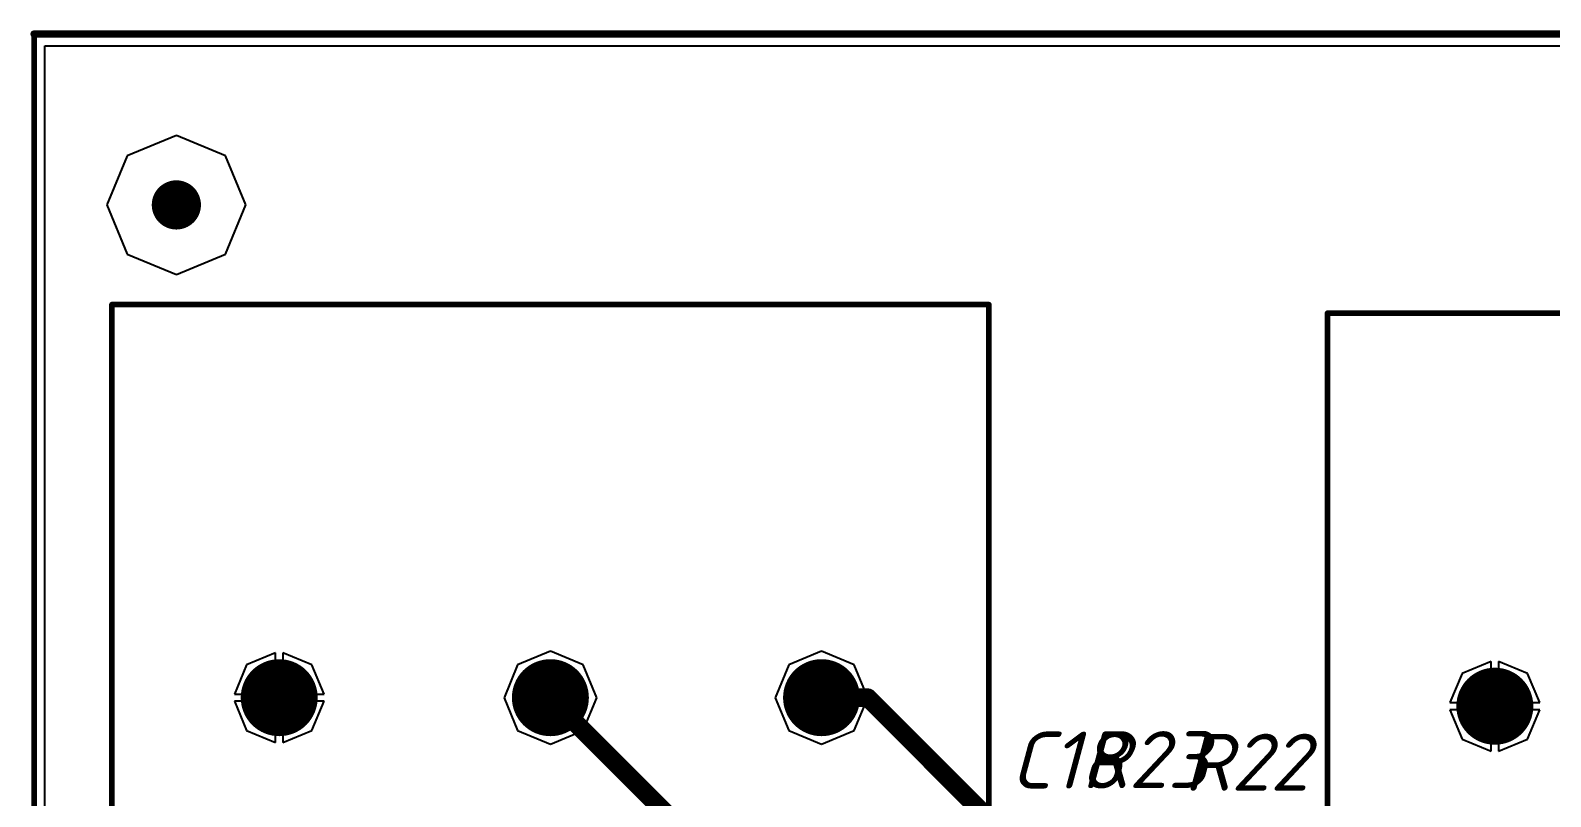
# Model space of a CAD drawing. Header units: millimetres. Extents: x -963 to 6553, y -1367 to 496.
# Drawn here: x -134.3 to -80.9, y 240.6 to 267.5 of the extents above; entities that cross this region are included whole.
import ezdxf

# ---------------------------------------------------------------- set-up
doc = ezdxf.new("R2010")
doc.units = ezdxf.units.MM
doc.header["$LTSCALE"] = 0.5
doc.layers.get('0').update_dxf_attribs({"lineweight": 60})
for name, color, linetype in [('BottomLayer', 5, 'Continuous'), ('MultiLayer', 9, 'Continuous'), ('TopLayer', 1, 'Continuous'), ('TopOverlay', 2, 'Continuous')]:
    doc.layers.add(name, color=color, linetype=linetype)
doc.layers.add('BottomSolder', color=6, linetype='Continuous', plot=False)
doc.styles.get("Standard").update_dxf_attribs({"font": 'isocpeui.ttf', "width": 0.9})

# ---------------------------------------------------------------- blocks, each defined once
blk = doc.blocks.new('C_________63')
at = {"layer": 'BottomLayer', "const_width": 1.25}
for points in [[(-10.15, 4.6, 1), (-8.9, 4.6, 1)], [(-0.625, 4.6, 1), (0.625, 4.6, 1)], [(8.9, 4.6, 1), (10.15, 4.6, 1)]]:
    blk.add_lwpolyline(points, format="xyb", close=True, dxfattribs=at)
at = {"layer": 'BottomSolder', "const_width": 1.352}
for points in [[(-10.201, 4.6, 1), (-8.849, 4.6, 1)], [(-0.676, 4.6, 1), (0.676, 4.6, 1)], [(8.849, 4.6, 1), (10.201, 4.6, 1)]]:
    blk.add_lwpolyline(points, format="xyb", close=True, dxfattribs=at)
at = {"layer": 'MultiLayer', "const_width": 1.25}
for points in [[(-10.15, 4.6, 1), (-8.9, 4.6, 1)], [(-0.625, 4.6, 1), (0.625, 4.6, 1)], [(8.9, 4.6, 1), (10.15, 4.6, 1)]]:
    blk.add_lwpolyline(points, format="xyb", close=True, dxfattribs=at)
at = {"layer": 'TopLayer', "const_width": 1.25}
for points in [[(-10.15, 4.6, 1), (-8.9, 4.6, 1)], [(-0.625, 4.6, 1), (0.625, 4.6, 1)], [(8.9, 4.6, 1), (10.15, 4.6, 1)]]:
    blk.add_lwpolyline(points, format="xyb", close=True, dxfattribs=at)
at = {"layer": 'TopOverlay', "const_width": 0.2}
for points in [[(15.4, 9.2), (-15.4, 9.2)], [(-15.4, 9.2), (-15.4, -9.2)], [(15.4, 9.2), (15.4, -9.2)], [(15.4, -9.2), (-15.4, -9.2)]]:
    blk.add_lwpolyline(points, dxfattribs=at)
at = {"layer": 'TopOverlay', "const_width": 0.1}
for points in [[(-15.45, 9.2, 1), (-15.35, 9.2, 1)], [(-15.45, 9.2, 1), (-15.35, 9.2, 1)], [(15.35, 9.2, 1), (15.45, 9.2, 1)], [(15.35, 9.2, 1), (15.45, 9.2, 1)], [(-15.45, -9.2, 1), (-15.35, -9.2, 1)], [(-15.45, -9.2, 1), (-15.35, -9.2, 1)], [(15.35, -9.2, 1), (15.45, -9.2, 1)], [(15.35, -9.2, 1), (15.45, -9.2, 1)]]:
    blk.add_lwpolyline(points, format="xyb", close=True, dxfattribs=at)
blk = doc.blocks.new('C_________66')
at = {"layer": 'BottomLayer', "const_width": 1.25}
for points in [[(-10.15, 4.6, 1), (-8.9, 4.6, 1)], [(-0.625, 4.6, 1), (0.625, 4.6, 1)], [(8.9, 4.6, 1), (10.15, 4.6, 1)]]:
    blk.add_lwpolyline(points, format="xyb", close=True, dxfattribs=at)
at = {"layer": 'BottomSolder', "const_width": 1.352}
for points in [[(-10.201, 4.6, 1), (-8.849, 4.6, 1)], [(-0.676, 4.6, 1), (0.676, 4.6, 1)], [(8.849, 4.6, 1), (10.201, 4.6, 1)]]:
    blk.add_lwpolyline(points, format="xyb", close=True, dxfattribs=at)
at = {"layer": 'MultiLayer', "const_width": 1.25}
for points in [[(-10.15, 4.6, 1), (-8.9, 4.6, 1)], [(-0.625, 4.6, 1), (0.625, 4.6, 1)], [(8.9, 4.6, 1), (10.15, 4.6, 1)]]:
    blk.add_lwpolyline(points, format="xyb", close=True, dxfattribs=at)
at = {"layer": 'TopLayer', "const_width": 1.25}
for points in [[(-10.15, 4.6, 1), (-8.9, 4.6, 1)], [(-0.625, 4.6, 1), (0.625, 4.6, 1)], [(8.9, 4.6, 1), (10.15, 4.6, 1)]]:
    blk.add_lwpolyline(points, format="xyb", close=True, dxfattribs=at)
at = {"layer": 'TopOverlay', "const_width": 0.2}
for points in [[(15.4, 9.2), (-15.4, 9.2)], [(-15.4, 9.2), (-15.4, -9.2)], [(15.4, 9.2), (15.4, -9.2)], [(15.4, -9.2), (-15.4, -9.2)]]:
    blk.add_lwpolyline(points, dxfattribs=at)
at = {"layer": 'TopOverlay', "const_width": 0.1}
for points in [[(-15.45, 9.2, 1), (-15.35, 9.2, 1)], [(-15.45, 9.2, 1), (-15.35, 9.2, 1)], [(15.35, 9.2, 1), (15.45, 9.2, 1)], [(15.35, 9.2, 1), (15.45, 9.2, 1)], [(-15.45, -9.2, 1), (-15.35, -9.2, 1)], [(-15.45, -9.2, 1), (-15.35, -9.2, 1)], [(15.35, -9.2, 1), (15.45, -9.2, 1)], [(15.35, -9.2, 1), (15.45, -9.2, 1)]]:
    blk.add_lwpolyline(points, format="xyb", close=True, dxfattribs=at)

msp = doc.modelspace()

# ---------------------------------------------------------------- linework, layer by layer
at = {"layer": 'BottomLayer'}
for points, const_width in [([(-129.582, 261.394, 1), (-128.82, 261.394, 1)], 0.762), ([(-116.226, 244.094, 1), (-115.901, 244.094, 1)], 0.325), ([(-106.701, 244.094, 1), (-106.376, 244.094, 1)], 0.325), ([(-105.077, 244.094, 1), (-104.752, 244.094, 1)], 0.325), ([(-105.077, 244.094, 1), (-104.752, 244.094, 1)], 0.325)]:
    msp.add_lwpolyline(points, format="xyb", close=True, dxfattribs=dict(at, const_width=const_width))
at = {"layer": 'BottomLayer', "const_width": 0.65}
for points in [[(-116.063, 244.094), (-105.92, 233.951)], [(-106.538, 244.094), (-104.914, 244.094)], [(-104.914, 244.094), (-97.463, 236.643)]]:
    msp.add_lwpolyline(points, dxfattribs=at)
at = {"layer": 'BottomSolder', "const_width": 0.864}
msp.add_lwpolyline([(-129.633, 261.394, 1), (-128.769, 261.394, 1)], format="xyb", close=True, dxfattribs=at)
at = {"layer": 'MultiLayer'}
for points, const_width in [([(-134.201, 267.394), (-54.201, 267.394)], 0.254), ([(-134.201, 137.394), (-134.201, 267.394)], 0.2)]:
    msp.add_lwpolyline(points, dxfattribs=dict(at, const_width=const_width))
for points, const_width in [([(-134.264, 267.394, 1), (-134.137, 267.394, 1)], 0.127), ([(-134.251, 267.394, 1), (-134.151, 267.394, 1)], 0.1), ([(-129.582, 261.394, 1), (-128.82, 261.394, 1)], 0.762)]:
    msp.add_lwpolyline(points, format="xyb", close=True, dxfattribs=dict(at, const_width=const_width))
at = {"layer": 'TopLayer'}
for p, q in [((-133.818, 137.806), (-133.818, 266.981)), ((-133.818, 266.981), (-54.613, 266.981)), ((-129.201, 263.833), (-130.926, 263.119)), ((-127.476, 263.119), (-129.201, 263.833)), ((-130.926, 263.119), (-131.641, 261.394)), ((-126.761, 261.394), (-127.476, 263.119)), ((-131.641, 261.394), (-130.926, 259.668)), ((-127.476, 259.668), (-126.761, 261.394)), ((-130.926, 259.668), (-129.201, 258.954)), ((-129.201, 258.954), (-127.476, 259.668)), ((-125.715, 245.669), (-126.74, 245.245)), ((-125.715, 244.221), (-125.715, 245.669)), ((-124.437, 245.245), (-125.461, 245.669)), ((-125.461, 245.669), (-125.461, 244.221)), ((-116.063, 245.721), (-117.215, 245.245)), ((-114.912, 245.245), (-116.063, 245.721)), ((-106.538, 245.721), (-107.69, 245.245)), ((-105.387, 245.245), (-106.538, 245.721)), ((-126.74, 245.245), (-127.164, 244.221)), ((-124.013, 244.221), (-124.437, 245.245)), ((-117.215, 245.245), (-117.691, 244.094)), ((-114.435, 244.094), (-114.912, 245.245)), ((-107.69, 245.245), (-108.166, 244.094)), ((-104.91, 244.094), (-105.387, 245.245)), ((-83.015, 245.369), (-84.039, 244.945)), ((-83.015, 243.921), (-83.015, 245.369)), ((-81.737, 244.945), (-82.761, 245.369)), ((-82.761, 245.369), (-82.761, 243.921)), ((-84.039, 244.945), (-84.464, 243.921)), ((-81.313, 243.921), (-81.737, 244.945)), ((-127.164, 244.221), (-125.715, 244.221)), ((-125.461, 244.221), (-124.013, 244.221)), ((-117.691, 244.094), (-117.215, 242.942)), ((-114.912, 242.942), (-114.435, 244.094)), ((-108.166, 244.094), (-107.69, 242.942)), ((-105.387, 242.942), (-104.91, 244.094)), ((-125.715, 243.967), (-127.164, 243.967)), ((-127.164, 243.967), (-126.74, 242.942)), ((-125.715, 242.518), (-125.715, 243.967)), ((-124.013, 243.967), (-125.461, 243.967)), ((-125.461, 243.967), (-125.461, 242.518)), ((-124.437, 242.942), (-124.013, 243.967)), ((-84.464, 243.921), (-83.015, 243.921)), ((-83.015, 243.667), (-84.464, 243.667)), ((-84.464, 243.667), (-84.039, 242.642)), ((-83.015, 242.218), (-83.015, 243.667)), ((-82.761, 243.921), (-81.313, 243.921)), ((-81.313, 243.667), (-82.761, 243.667)), ((-82.761, 243.667), (-82.761, 242.218)), ((-81.737, 242.642), (-81.313, 243.667)), ((-126.74, 242.942), (-125.715, 242.518)), ((-125.461, 242.518), (-124.437, 242.942)), ((-117.215, 242.942), (-116.063, 242.466)), ((-116.063, 242.466), (-114.912, 242.942)), ((-107.69, 242.942), (-106.538, 242.466)), ((-106.538, 242.466), (-105.387, 242.942)), ((-84.039, 242.642), (-83.015, 242.218)), ((-82.761, 242.218), (-81.737, 242.642))]:
    msp.add_line(p, q, dxfattribs=at)
at = {"layer": 'TopLayer', "const_width": 0.762}
msp.add_lwpolyline([(-129.582, 261.394, 1), (-128.82, 261.394, 1)], format="xyb", close=True, dxfattribs=at)

# ---------------------------------------------------------------- block references
at = {"rotation": 180}
for name, p in [('C_________63', (-116.063, 248.694)), ('C_________66', (-73.363, 248.394))]:
    msp.add_blockref(name, p, dxfattribs=at)

# ---------------------------------------------------------------- texts
at = {"layer": 'TopOverlay'}
for s, p in [('C18', (-99.909, 240.901)), ('R23', (-97.406, 240.92)), ('R22', (-93.809, 240.829))]:
    msp.add_text(s, height=2, dxfattribs=at).set_placement(p)

doc.saveas('drawing.dxf')
